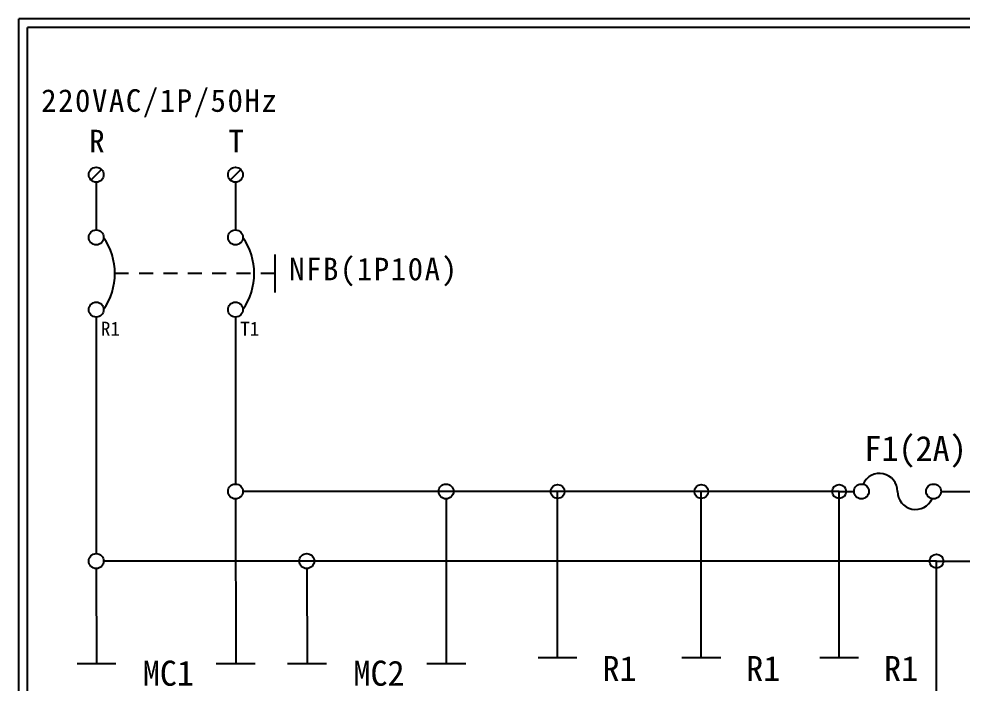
# Model space of a CAD drawing. Extents: x 10 to 297, y 3 to 207.
# Drawn here: x 10 to 145.4, y 111.6 to 207 of the extents above; entities that cross this region are included whole.
import ezdxf

# ---------------------------------------------------------------- set-up
doc = ezdxf.new("R2010")
doc.units = 0
doc.linetypes.add('HIDDEN9', pattern=[3.5, 2, -1.5])
doc.layers.get('0').update_dxf_attribs({"linetype": 'CONTINUOUS'})
doc.layers.add('圖框層', color=7, linetype='CONTINUOUS')
doc.layers.add('標尺寸層', color=3, linetype='CONTINUOUS')
doc.styles.add('STSL', font='KAIU.TTF')
doc.styles.add('標楷體', font='KAIU.TTF')

# ---------------------------------------------------------------- blocks, each defined once
blk = doc.blocks.new('FUSE')
at = {"color": 7}
for p, q in [((0, 0), (2.14, 0)), ((14.64, 0), (16.78, 0))]:
    blk.add_line(p, q, dxfattribs=at)
for centre in [(3.21, 0), (13.56, 0)]:
    blk.add_circle(centre, 1.07)
for centre, start, end in [((5.8, 0), 0, 156.116), ((10.98, 0), 180, 336.116)]:
    blk.add_arc(centre, 2.59, start, end, dxfattribs=at)

msp = doc.modelspace()

# ---------------------------------------------------------------- linework, layer by layer
for p, q in [((21.85, 185.35), (20.34, 183.83)), ((41.85, 185.35), (40.34, 183.83)), ((21.1, 164.1), (21.12, 130.19)), ((41.1, 164.1), (41.12, 140.19)), ((127.76, 139.12), (42.17, 139.12)), ((87.35, 115.27), (87.35, 139.12)), ((107.98, 115.27), (107.98, 139.12)), ((127.76, 115.27), (127.76, 139.12)), ((41.12, 138.05), (41.14, 114.4)), ((71.35, 138.05), (71.37, 114.4)), ((141.74, 129.12), (22.17, 129.12)), ((21.12, 128.05), (21.14, 114.4)), ((51.36, 128.05), (51.38, 114.4))]:
    msp.add_line(p, q)
at = {"color": 7, "linetype": 'HIDDEN9'}
msp.add_line((46.76, 170.41), (23.79, 170.41), dxfattribs=at)
for centre in [(21.1, 184.59), (41.1, 184.59), (21.1, 175.59), (41.1, 175.59), (21.1, 165.23), (41.1, 165.23), (41.1, 139.12), (71.33, 139.12), (21.1, 129.12), (51.33, 129.12)]:
    msp.add_circle(centre, 1.07)
at = {"color": 7}
for centre in [(14.74, 170.41), (34.74, 170.41)]:
    msp.add_arc(centre, 9.05, 325.1286, 34.8714, dxfattribs=at)
at = {"layer": '圖框層', "color": 7}
for p, q in [((297, 206.97), (10, 206.97)), ((10, 3), (10, 206.97)), ((295.75, 205.72), (11.25, 205.72)), ((11.25, 4.25), (11.25, 205.72))]:
    msp.add_line(p, q, dxfattribs=at)
at = {"layer": '標尺寸層', "color": 7}
for p, q in [((21.1, 183.52), (21.1, 176.66)), ((41.1, 183.52), (41.1, 176.66)), ((46.76, 173.14), (46.76, 167.68)), ((21.1, 164.16), (21.1, 164.1)), ((41.1, 164.16), (41.1, 164.1)), ((144.54, 139.12), (152.46, 139.12)), ((141.74, 48.91), (141.74, 129.12)), ((141.74, 129.12), (152.46, 129.12)), ((84.56, 115.27), (90.13, 115.27)), ((105.19, 115.27), (110.76, 115.27)), ((124.98, 115.27), (130.55, 115.27)), ((18.35, 114.4), (23.92, 114.4)), ((38.35, 114.4), (43.92, 114.4)), ((48.59, 114.4), (54.16, 114.4)), ((68.59, 114.4), (74.16, 114.4))]:
    msp.add_line(p, q, dxfattribs=at)
for centre in [(87.35, 139.12), (107.98, 139.12), (127.76, 139.12), (141.74, 129.12)]:
    msp.add_circle(centre, 1, dxfattribs=at)

# ---------------------------------------------------------------- block references
at = {"color": 7}
msp.add_blockref('FUSE', (127.76, 139.12), dxfattribs=at)

# ---------------------------------------------------------------- texts
at = {"color": 0, "char_height": 3.25, "style": '標楷體'}
for s, insert, width, attachment_point in [('\\pt6.5;{\\T1.1;220VAC/1P/50Hz}', (13.2, 196.87), 35.213, 1), ('\\pt6.5;{\\T1.1;R}', (20.1, 191.05), 2, 1), ('\\pt6.5;{\\T1.1;T}', (40.1, 191.05), 2, 1), ('\\pt6.5;{\\T1.1;NFB(1P10A)}', (60.96, 172.68), 24.6072, 2)]:
    msp.add_mtext(s, dxfattribs=dict(at, insert=insert, width=width, attachment_point=attachment_point))
at = {"layer": '圖框層', "color": 4, "style": 'STSL'}
for s, height, p in [('R1', 2, (21.78, 161.49)), ('T1', 2, (41.78, 161.49)), ('F1(2A)', 3.6, (131.39, 143.49)), ('R1', 3.6, (93.79, 111.9)), ('R1', 3.6, (114.42, 111.9)), ('R1', 3.6, (134.21, 111.9)), ('MC1', 3.6, (27.79, 111.23)), ('MC2', 3.6, (58.03, 111.23))]:
    msp.add_text(s, height=height, dxfattribs=at).set_placement(p)

doc.saveas('drawing.dxf')
